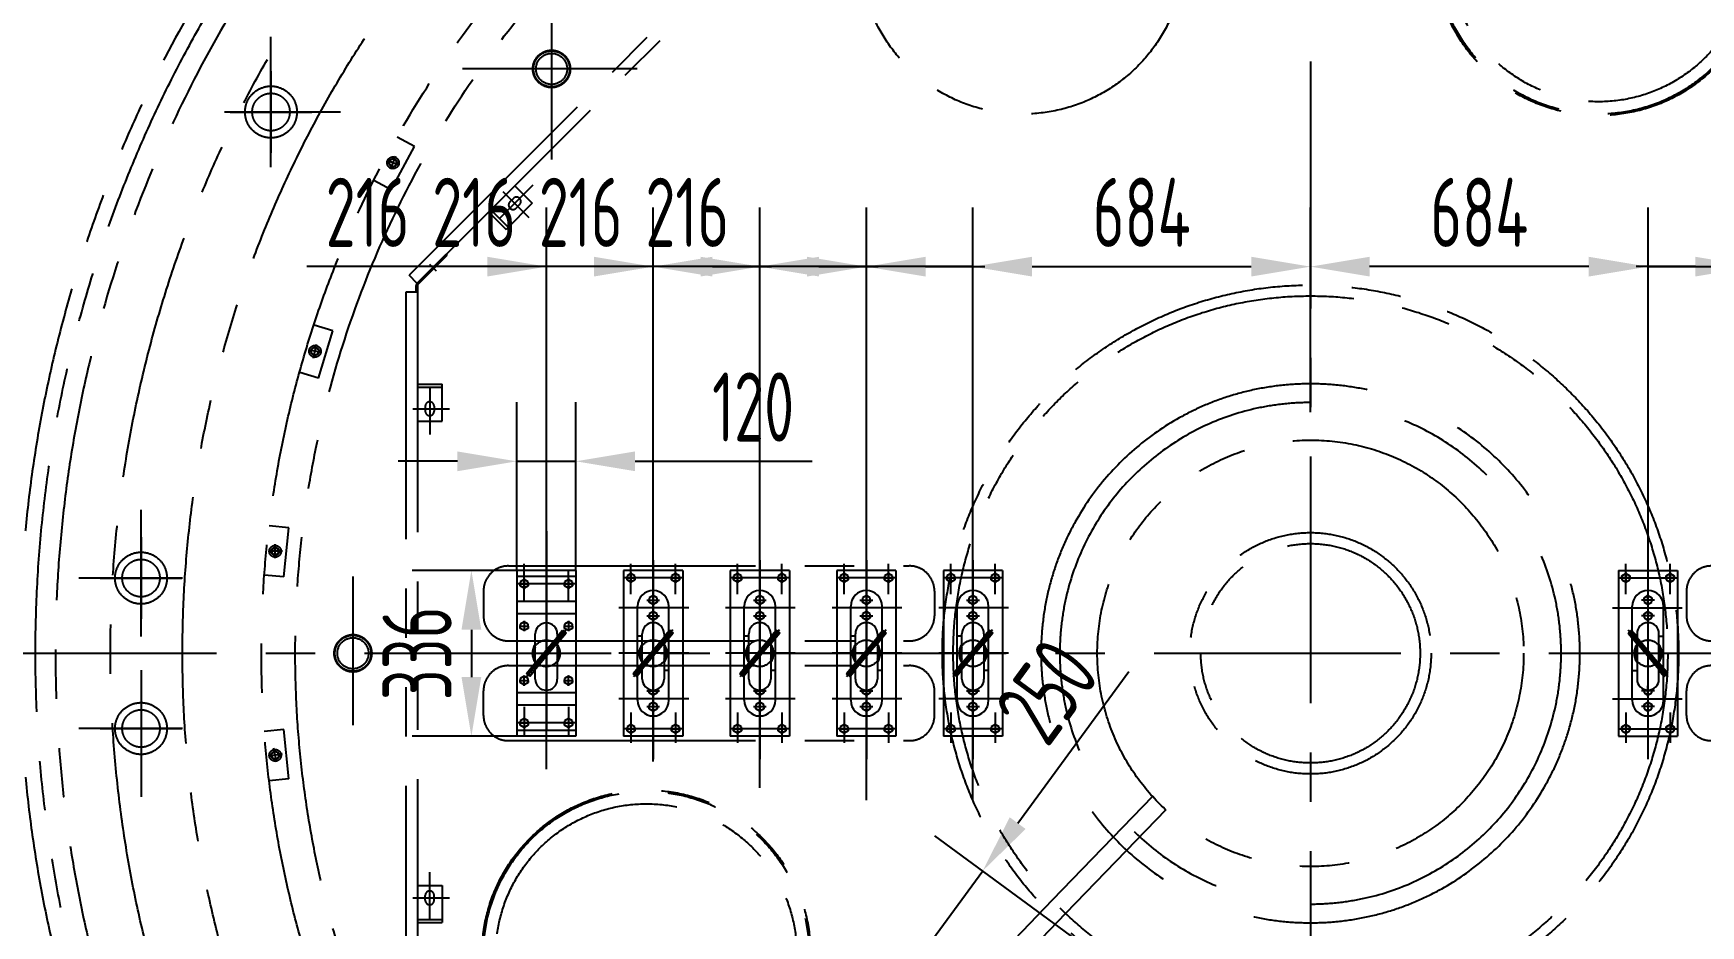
# Model space of a CAD drawing. Header units: millimetres. Extents: x 0 to 16800, y -463 to 11880.
# Drawn here: x 4955 to 8334, y 5532 to 7339 of the extents above; entities that cross this region are included whole.
import ezdxf

# ---------------------------------------------------------------- set-up
doc = ezdxf.new("R2010")
doc.units = ezdxf.units.MM
doc.header["$LTSCALE"] = 400
doc.linetypes.add('G', pattern=[2, 1.25, -0.25, 0.25, -0.25])
doc.linetypes.add('K', pattern=[2.5, 1.25, -0.25, 0.25, -0.25, 0.25, -0.25])
for name, color, linetype in [('01', 7, 'Continuous'), ('02', 1, 'Continuous'), ('05', 4, 'G'), ('07', 6, 'K'), ('08', 1, 'Continuous')]:
    doc.layers.add(name, color=color, linetype=linetype)
doc.styles.get("Standard").update_dxf_attribs({"font": 'isocp', "width": 0.707, "bigfont": 'intecad.shx'})
doc.dimstyles.new('INTE', dxfattribs={"dimscale": 40, "dimtxt": 3.5, "dimasz": 3, "dimexe": 3, "dimexo": 0, "dimgap": 1, "dimtad": 1, "dimdec": 1, "dimdsep": 46, "dimtxsty": 'Standard', "dimcen": 0, "dimclrd": 1, "dimclre": 1, "dimclrt": 3, "dimaunit": 1, "dimadec": 0, "dimazin": 0, "dimtfac": 1, "dimtdec": 1, "dimtmove": 0, "dimatfit": 0, "dimfxl": 1, "dimarcsym": 0})

# ---------------------------------------------------------------- blocks, each defined once
blk = doc.blocks.new('fesfewr')
at = {"layer": '05', "color": 142, "linetype": 'G'}
for p, q in [((37758.4, 10020.8), (37758.4, 4346.9)), ((34241.4, 7222), (41306.1, 7222))]:
    blk.add_line(p, q, dxfattribs=at)
at = {"layer": '07', "color": 6, "linetype": 'K'}
for p, q in [((36979.5, 9035.3), (35931.9, 7987.8)), ((37005.5, 9028.8), (35948.2, 7971.5)), ((36220.4, 8554.2), (36220.4, 8222.1)), ((35651.8, 8207.2), (35651.8, 8471)), ((35651.8, 8401.1), (35651.8, 8236)), ((36393.8, 8406), (36040.1, 8406)), ((35792.7, 8318.6), (35557.9, 8318.6)), ((35569.2, 8318.6), (35734.4, 8318.6)), ((35895.6, 8160.9), (35942.8, 8249.1)), ((35942.8, 8249.1), (35907.5, 8268)), ((35912.5, 8210.2), (35886.5, 8221)), ((35894.2, 8222.1), (35891.2, 8214.7)), ((35891.2, 8214.7), (35896, 8208.4)), ((35893.7, 8202.8), (35904.6, 8229.1)), ((35902.2, 8223.1), (35894.2, 8222.1)), ((35907, 8216.8), (35902.2, 8223.1)), ((35904, 8209.4), (35907, 8216.8)), ((35895.6, 8160.9), (35860.4, 8179.8)), ((35896, 8208.4), (35904, 8209.4)), ((36114.4, 8102.4), (36182.8, 8170.8)), ((36121.8, 8157.8), (36174.4, 8105.2)), ((36135.9, 8136.6), (36143, 8143.7)), ((36145.8, 8169.1), (36181.2, 8133.8)), ((36092.8, 8116.1), (36128.1, 8080.7)), ((36097, 8120.3), (36132.4, 8085)), ((36181.2, 8133.8), (36128.1, 8080.7)), ((36148.6, 8123.9), (36155.7, 8131)), ((35947.5, 7971.1), (36006.7, 8030.3)), ((35949.2, 7969.3), (36008.5, 8028.5)), ((35987.1, 7996.2), (35973.9, 8009.4)), ((36006.7, 8030.3), (36008.5, 8028.5)), ((35948.2, 7971.5), (35931.9, 7987.8)), ((35948.4, 7953.4), (35925.3, 7953.4)), ((35925.4, 7953.4), (35925.4, 6472)), ((35945.9, 7953.4), (35945.9, 7967.2)), ((35946.2, 7970.6), (35948.4, 7968.4)), ((35949.2, 7969.3), (35947.4, 7967.5)), ((35948.4, 7967.2), (35948.4, 7973.7)), ((35948.4, 7967.2), (35948.4, 6472)), ((35777.3, 7875.2), (35739, 7886.8)), ((35748.2, 7779.5), (35777.3, 7875.2)), ((35734.9, 7839.2), (35733.4, 7831.4)), ((35742.5, 7841.8), (35734.9, 7839.2)), ((35738.2, 7820.2), (35743.8, 7848.1)), ((35748.5, 7836.5), (35742.5, 7841.8)), ((35755.1, 7831.1), (35727.6, 7836.6)), ((35733.4, 7831.4), (35739.4, 7826.1)), ((35739.4, 7826.1), (35747, 7828.7)), ((35747, 7828.7), (35748.5, 7836.5)), ((35748.2, 7779.5), (35710, 7791.1)), ((35948.4, 7767.5), (35998.4, 7767.5)), ((35948.4, 7761.5), (35998.4, 7761.5)), ((35973.4, 7761.8), (35973.4, 7665.2)), ((35998.4, 7692.5), (35998.4, 7767.5)), ((35939.4, 7717.5), (36013.8, 7717.5)), ((35964.4, 7722.5), (35964.4, 7712.5)), ((35982.4, 7722.5), (35982.4, 7712.5)), ((35948.4, 7692.5), (35998.4, 7692.5)), ((35388.4, 7256), (35388.4, 7512.5)), ((35687.9, 7476.1), (35648.1, 7480)), ((35678.1, 7376.6), (35687.9, 7476.1)), ((35388.4, 7457), (35388.4, 7291.8)), ((35660.3, 7436.6), (35653.4, 7432.6)), ((35660.3, 7414.6), (35660.3, 7443)), ((35667.3, 7432.6), (35660.3, 7436.6)), ((35674.8, 7428.6), (35646.7, 7428.6)), ((35653.4, 7432.6), (35653.4, 7424.6)), ((35653.4, 7424.6), (35660.3, 7420.6)), ((35660.3, 7420.6), (35667.3, 7424.6)), ((35667.3, 7424.6), (35667.3, 7432.6)), ((35472.4, 7374.4), (35262.4, 7374.4)), ((35305.8, 7374.4), (35471, 7374.4)), ((35678.1, 7376.6), (35638.3, 7380.5)), ((35817.9, 7377.5), (35817.9, 7076.1)), ((36133.4, 7399), (36945.4, 7399)), ((36082.4, 7348), (36082.4, 7298)), ((36996.4, 7348), (36996.4, 7298)), ((38520.4, 7348), (38520.4, 7298)), ((36133.4, 7247), (36945.4, 7247)), ((35388.4, 7187.9), (35388.4, 6931.4)), ((35388.4, 7165.1), (35388.4, 6955.3)), ((36133.4, 7197), (36945.4, 7197)), ((36082.4, 7096), (36082.4, 7146)), ((36996.4, 7096), (36996.4, 7146)), ((38520.4, 7096), (38520.4, 7146)), ((35472.4, 7069.6), (35262.4, 7069.6)), ((35305.8, 7069.6), (35471, 7069.6)), ((35678.1, 7067.3), (35638.3, 7063.4)), ((35687.9, 6967.8), (35678.1, 7067.3)), ((35663.1, 7001.6), (35657.5, 7029.5)), ((36133.4, 7045), (36945.4, 7045)), ((35674.5, 7018.1), (35647, 7012.7)), ((35658.8, 7023.2), (35652.8, 7017.9)), ((35652.8, 7017.9), (35654.3, 7010)), ((35654.3, 7010), (35661.9, 7007.5)), ((35666.3, 7020.6), (35658.8, 7023.2)), ((35661.9, 7007.5), (35667.9, 7012.7)), ((35667.9, 7012.7), (35666.3, 7020.6)), ((35687.9, 6967.8), (35648.1, 6963.9)), ((35973.4, 6682.1), (35973.4, 6778.8)), ((35939.4, 6726.5), (36013.8, 6726.5)), ((35948.4, 6751.5), (35998.4, 6751.5)), ((35964.4, 6721.5), (35964.4, 6731.5)), ((35982.4, 6721.5), (35982.4, 6731.5)), ((35998.4, 6751.5), (35998.4, 6676.5)), ((35948.4, 6682.5), (35998.4, 6682.5)), ((35948.4, 6676.5), (35998.4, 6676.5))]:
    blk.add_line(p, q, dxfattribs=at)
for centre, radius in [((37758.4, 7222), 2583.9), ((37758.4, 7222), 2432), ((37758.4, 7222), 2286), ((37758.4, 7222), 2126), ((37758.4, 7222), 2057.4), ((37174.4, 8644.5), 330), ((38342.4, 8644.5), 333), ((38342.4, 8644.5), 330), ((38342.4, 8644.5), 305), ((36220.4, 8406), 38), ((36220.4, 8406), 38), ((36220.4, 8406), 36.5), ((36220.4, 8406), 31.5), ((35651.8, 8318.6), 52.5), ((35651.8, 8318.6), 38), ((35651.8, 8318.6), 38), ((35899.1, 8215.8), 12), ((35899.1, 8215.8), 8), ((37758.4, 7222), 746), ((37758.4, 7222), 724), ((37758.4, 7222), 724), ((35741, 7833.9), 12), ((35741, 7833.9), 8), ((37758.4, 7222), 432), ((35660.3, 7428.6), 12), ((35660.3, 7428.6), 8), ((37758.4, 7222), 244.5), ((37758.4, 7222), 222.2), ((35388.4, 7374.4), 52.5), ((35388.4, 7374.4), 38), ((35388.4, 7374.4), 38), ((35817.9, 7222), 38), ((35817.9, 7222), 36.5), ((35817.9, 7222), 31.5), ((35388.4, 7069.6), 52.5), ((35388.4, 7069.6), 38), ((35388.4, 7069.6), 38), ((35660.3, 7015.3), 12), ((35660.3, 7015.3), 8), ((36412.4, 6612), 333), ((36412.4, 6612), 330), ((36412.4, 6612), 305)]:
    blk.add_circle(centre, radius, dxfattribs=at)
for centre, radius, start, end in [((37758.4, 7222), 2616.2, 97.9098, 262.0902), ((37758.4, 7222), 2543.4, 98.7382, 261.2618), ((37758.4, 7222), 2616.2, 277.9098, 74.9011), ((37758.4, 7222), 2543.4, 278.7382, 81.2618), ((36149.3, 8137.3), 9, 315, 135), ((36142.3, 8130.2), 9, 135, 315), ((35951.4, 7967.2), 5.5, 135, 180), ((35951.4, 7967.2), 3, 135, 180), ((35973.4, 7722.5), 9, 0, 180), ((35973.4, 7712.5), 9, 180, 0), ((36133.4, 7348), 51, 90, 180), ((36945.4, 7348), 51, 0, 90), ((38571.4, 7348), 51, 90, 180), ((36133.4, 7298), 51, 180, 270), ((36945.4, 7298), 51, 270, 0), ((38571.4, 7298), 51, 180, 270), ((36133.4, 7146), 51, 90, 180), ((36945.4, 7146), 51, 0, 90), ((38571.4, 7146), 51, 90, 180), ((36133.4, 7096), 51, 180, 270), ((36945.4, 7096), 51, 270, 0), ((38571.4, 7096), 51, 180, 270), ((35973.4, 6731.5), 9, 0, 180), ((35973.4, 6721.5), 9, 180, 0)]:
    blk.add_arc(centre, radius, start, end, dxfattribs=at)
blk = doc.blocks.new('*D98')
at = {"layer": '08', "color": 1, "lineweight": -2, "ltscale": 2}
for p, q in [((8443.5, 6245.6), (8443.5, 6986.7)), ((8659.5, 6254.5), (8659.5, 6986.7)), ((8323.5, 6866.7), (8203.5, 6866.7)), ((8443.5, 6866.7), (8659.5, 6866.7)), ((8779.5, 6866.7), (9145.3, 6866.7))]:
    blk.add_line(p, q, dxfattribs=at)
at = {"layer": '08', "color": 1, "ltscale": 2}
for points in [[(8323.5, 6886.7), (8323.5, 6846.7), (8443.5, 6866.7)], [(8779.5, 6886.7), (8779.5, 6846.7), (8659.5, 6866.7)]]:
    blk.add_solid(points, dxfattribs=at)
at = {"layer": 'Defpoints', "color": 0, "ltscale": 2}
for p in [(8659.5, 6866.7), (8659.5, 6254.5), (8443.5, 6245.6)]:
    blk.add_point(p, dxfattribs=at)
at = {"layer": '08', "color": 3, "ltscale": 2, "insert": (9022.4, 6976.7), "char_height": 140, "attachment_point": 5}
blk.add_mtext('216', dxfattribs=at)
blk = doc.blocks.new('*D102')
at = {"layer": '08', "color": 1, "lineweight": -2, "ltscale": 2}
for p, q in [((7543.4, 6571.7), (7543.4, 6986.7)), ((8227.5, 6571.7), (8227.5, 6986.7)), ((8107.5, 6866.7), (7663.4, 6866.7))]:
    blk.add_line(p, q, dxfattribs=at)
at = {"layer": '08', "color": 1, "ltscale": 2}
for points in [[(7663.4, 6886.7), (7663.4, 6846.7), (7543.4, 6866.7)], [(8107.5, 6886.7), (8107.5, 6846.7), (8227.5, 6866.7)]]:
    blk.add_solid(points, dxfattribs=at)
at = {"layer": 'Defpoints', "color": 0, "ltscale": 2}
for p in [(7543.4, 6866.7), (7543.4, 6571.7), (8227.5, 6571.7)]:
    blk.add_point(p, dxfattribs=at)
at = {"layer": '08', "color": 3, "ltscale": 2, "insert": (7885.5, 6976.7), "char_height": 140, "attachment_point": 5}
blk.add_mtext('684', dxfattribs=at)
blk = doc.blocks.new('*D104')
at = {"layer": '08', "color": 1, "lineweight": -2, "ltscale": 2}
for p, q in [((6427.4, 5810.5), (6427.4, 6986.7)), ((6643.4, 5785.7), (6643.4, 6986.7)), ((6307.4, 6866.7), (5941.6, 6866.7)), ((6643.4, 6866.7), (6427.4, 6866.7)), ((6763.4, 6866.7), (6883.4, 6866.7))]:
    blk.add_line(p, q, dxfattribs=at)
at = {"layer": '08', "color": 1, "ltscale": 2}
for points in [[(6307.4, 6886.7), (6307.4, 6846.7), (6427.4, 6866.7)], [(6763.4, 6886.7), (6763.4, 6846.7), (6643.4, 6866.7)]]:
    blk.add_solid(points, dxfattribs=at)
at = {"layer": 'Defpoints', "color": 0, "ltscale": 2}
for p in [(6427.4, 6866.7), (6427.4, 5810.5), (6643.4, 5785.7)]:
    blk.add_point(p, dxfattribs=at)
at = {"layer": '08', "color": 3, "ltscale": 2, "insert": (6064.5, 6976.7), "char_height": 140, "attachment_point": 5}
blk.add_mtext('216', dxfattribs=at)
blk = doc.blocks.new('*D107')
at = {"layer": '08', "color": 1, "lineweight": -2, "ltscale": 2}
for p, q in [((6859.4, 6571.7), (6859.4, 6986.7)), ((7543.4, 6571.7), (7543.4, 6986.7)), ((6979.4, 6866.7), (7423.4, 6866.7))]:
    blk.add_line(p, q, dxfattribs=at)
at = {"layer": '08', "color": 1, "ltscale": 2}
for points in [[(6979.4, 6886.7), (6979.4, 6846.7), (6859.4, 6866.7)], [(7423.4, 6886.7), (7423.4, 6846.7), (7543.4, 6866.7)]]:
    blk.add_solid(points, dxfattribs=at)
at = {"layer": 'Defpoints', "color": 0, "ltscale": 2}
for p in [(7543.4, 6866.7), (6859.4, 6571.7), (7543.4, 6571.7)]:
    blk.add_point(p, dxfattribs=at)
at = {"layer": '08', "color": 3, "ltscale": 2, "insert": (7201.4, 6976.7), "char_height": 140, "attachment_point": 5}
blk.add_mtext('684', dxfattribs=at)
blk = doc.blocks.new('*D105')
at = {"layer": '08', "color": 1, "lineweight": -2, "ltscale": 2}
for p, q in [((6211.4, 5864.4), (6211.4, 6986.7)), ((6427.4, 5810.5), (6427.4, 6986.7)), ((6091.4, 6866.7), (5725.6, 6866.7)), ((6427.4, 6866.7), (6211.4, 6866.7)), ((6547.4, 6866.7), (6667.4, 6866.7))]:
    blk.add_line(p, q, dxfattribs=at)
at = {"layer": '08', "color": 1, "ltscale": 2}
for points in [[(6091.4, 6886.7), (6091.4, 6846.7), (6211.4, 6866.7)], [(6547.4, 6886.7), (6547.4, 6846.7), (6427.4, 6866.7)]]:
    blk.add_solid(points, dxfattribs=at)
at = {"layer": 'Defpoints', "color": 0, "ltscale": 2}
for p in [(6211.4, 6866.7), (6211.4, 5864.4), (6427.4, 5810.5)]:
    blk.add_point(p, dxfattribs=at)
at = {"layer": '08', "color": 3, "ltscale": 2, "insert": (5848.5, 6976.7), "char_height": 140, "attachment_point": 5}
blk.add_mtext('216', dxfattribs=at)
blk = doc.blocks.new('*D106')
at = {"layer": '08', "color": 1, "lineweight": -2, "ltscale": 2}
for p, q in [((5995.4, 5848.8), (5995.4, 6986.7)), ((6211.4, 5864.4), (6211.4, 6986.7)), ((5875.4, 6866.7), (5509.6, 6866.7)), ((6211.4, 6866.7), (5995.4, 6866.7)), ((6331.4, 6866.7), (6451.4, 6866.7))]:
    blk.add_line(p, q, dxfattribs=at)
at = {"layer": '08', "color": 1, "ltscale": 2}
for points in [[(5875.4, 6886.7), (5875.4, 6846.7), (5995.4, 6866.7)], [(6331.4, 6886.7), (6331.4, 6846.7), (6211.4, 6866.7)]]:
    blk.add_solid(points, dxfattribs=at)
at = {"layer": 'Defpoints', "color": 0, "ltscale": 2}
for p in [(5995.4, 6866.7), (5995.4, 5848.8), (6211.4, 5864.4)]:
    blk.add_point(p, dxfattribs=at)
at = {"layer": '08', "color": 3, "ltscale": 2, "insert": (5632.5, 6976.7), "char_height": 140, "attachment_point": 5}
blk.add_mtext('216', dxfattribs=at)
blk = doc.blocks.new('*D123')
at = {"layer": '08', "color": 1, "lineweight": -2, "ltscale": 2}
for p, q in [((6950.1, 5739.3), (7175.2, 6046.3)), ((7149.8, 5444.1), (6782.4, 5713.4)), ((6729.2, 5438), (6879.2, 5642.5)), ((6999.8, 5239.6), (6632.4, 5508.9)), ((6658.3, 5341.2), (6587.3, 5244.4))]:
    blk.add_line(p, q, dxfattribs=at)
at = {"layer": '08', "color": 1, "ltscale": 2}
for points in [[(6934, 5751.1), (6966.2, 5727.4), (6879.2, 5642.5)], [(6642.1, 5353), (6674.4, 5329.4), (6729.2, 5438)]]:
    blk.add_solid(points, dxfattribs=at)
at = {"layer": 'Defpoints', "color": 0, "ltscale": 2}
for p in [(6879.2, 5642.5), (7149.8, 5444.1), (6999.8, 5239.6)]:
    blk.add_point(p, dxfattribs=at)
at = {"layer": '08', "color": 3, "ltscale": 2, "insert": (7009.4, 6006.2), "char_height": 140, "attachment_point": 5, "rotation": 53.753}
blk.add_mtext('250', dxfattribs=at)
blk = doc.blocks.new('*D126')
at = {"layer": '08', "color": 1, "lineweight": -2, "ltscale": 2}
for p, q in [((6054.8, 6251.2), (5723, 6251.2)), ((5843, 6131.2), (5843, 6035.2)), ((6054.8, 5915.2), (5723, 5915.2))]:
    blk.add_line(p, q, dxfattribs=at)
at = {"layer": '08', "color": 1, "ltscale": 2}
for points in [[(5823, 6131.2), (5863, 6131.2), (5843, 6251.2)], [(5823, 6035.2), (5863, 6035.2), (5843, 5915.2)]]:
    blk.add_solid(points, dxfattribs=at)
at = {"layer": 'Defpoints', "color": 0, "ltscale": 2}
for p in [(6054.8, 6251.2), (5843, 5915.2), (6054.8, 5915.2)]:
    blk.add_point(p, dxfattribs=at)
at = {"layer": '08', "color": 3, "ltscale": 2, "insert": (5733, 6083.2), "char_height": 140, "attachment_point": 5, "rotation": 90}
blk.add_mtext('336', dxfattribs=at)
blk = doc.blocks.new('*U125')
at = {"layer": '01'}
for p, q in [((0, 8.9), (-8, 4.3)), ((-8, 4.3), (-8, 0)), ((-8, -4.3), (-8, 0)), ((8, 4.3), (0, 8.9)), ((8, 0), (8, 4.3)), ((8, 0), (8, -4.3)), ((0, -8.9), (-8, -4.3)), ((8, -4.3), (0, -8.9))]:
    blk.add_line(p, q, dxfattribs=at)
at = {"layer": '05'}
for p, q in [((-9.9, 0), (9.3, 0)), ((0, -10.7), (0, 10.3))]:
    blk.add_line(p, q, dxfattribs=at)
blk = doc.blocks.new('*D127')
at = {"layer": '08', "color": 1, "lineweight": -2, "ltscale": 2}
for p, q in [((5934.8, 6251.2), (5934.8, 6592.3)), ((6054.8, 6251.2), (6054.8, 6592.3)), ((5814.8, 6472.3), (5694.8, 6472.3)), ((5934.8, 6472.3), (6054.8, 6472.3)), ((6174.8, 6472.3), (6533.3, 6472.3))]:
    blk.add_line(p, q, dxfattribs=at)
at = {"layer": '08', "color": 1, "ltscale": 2}
for points in [[(5814.8, 6492.3), (5814.8, 6452.3), (5934.8, 6472.3)], [(6174.8, 6492.3), (6174.8, 6452.3), (6054.8, 6472.3)]]:
    blk.add_solid(points, dxfattribs=at)
at = {"layer": 'Defpoints', "color": 0, "ltscale": 2}
for p in [(6054.8, 6472.3), (5934.8, 6251.2), (6054.8, 6251.2)]:
    blk.add_point(p, dxfattribs=at)
at = {"layer": '08', "color": 3, "ltscale": 2, "insert": (6414, 6582.3), "char_height": 140, "attachment_point": 5}
blk.add_mtext('120', dxfattribs=at)
blk = doc.blocks.new('*U128')
at = {"layer": '01'}
for p, q in [((0, 8.9), (-8, 4.3)), ((-8, 4.3), (-8, 0)), ((-8, -4.3), (-8, 0)), ((8, 4.3), (0, 8.9)), ((8, 0), (8, 4.3)), ((8, 0), (8, -4.3)), ((0, -8.9), (-8, -4.3)), ((8, -4.3), (0, -8.9))]:
    blk.add_line(p, q, dxfattribs=at)
at = {"layer": '05'}
for p, q in [((-9.9, 0), (9.3, 0)), ((0, -10.7), (0, 10.3))]:
    blk.add_line(p, q, dxfattribs=at)
blk = doc.blocks.new('*D135')
at = {"layer": '08', "color": 1, "lineweight": -2, "ltscale": 2}
for p, q in [((8227.5, 6245.6), (8227.5, 6986.7)), ((8443.5, 6254.5), (8443.5, 6986.7)), ((8107.5, 6866.7), (7987.5, 6866.7)), ((8227.5, 6866.7), (8443.5, 6866.7)), ((8563.5, 6866.7), (8929.3, 6866.7))]:
    blk.add_line(p, q, dxfattribs=at)
at = {"layer": '08', "color": 1, "ltscale": 2}
for points in [[(8107.5, 6886.7), (8107.5, 6846.7), (8227.5, 6866.7)], [(8563.5, 6886.7), (8563.5, 6846.7), (8443.5, 6866.7)]]:
    blk.add_solid(points, dxfattribs=at)
at = {"layer": 'Defpoints', "color": 0, "ltscale": 2}
for p in [(8443.5, 6866.7), (8443.5, 6254.5), (8227.5, 6245.6)]:
    blk.add_point(p, dxfattribs=at)
at = {"layer": '08', "color": 3, "ltscale": 2, "insert": (8806.4, 6976.7), "char_height": 140, "attachment_point": 5}
blk.add_mtext('216', dxfattribs=at)
blk = doc.blocks.new('*D136')
at = {"layer": '08', "color": 1, "lineweight": -2, "ltscale": 2}
for p, q in [((6643.4, 5810.5), (6643.4, 6986.7)), ((6859.4, 5785.7), (6859.4, 6986.7)), ((6523.4, 6866.7), (6157.6, 6866.7)), ((6859.4, 6866.7), (6643.4, 6866.7)), ((6979.4, 6866.7), (7099.4, 6866.7))]:
    blk.add_line(p, q, dxfattribs=at)
at = {"layer": '08', "color": 1, "ltscale": 2}
for points in [[(6523.4, 6886.7), (6523.4, 6846.7), (6643.4, 6866.7)], [(6979.4, 6886.7), (6979.4, 6846.7), (6859.4, 6866.7)]]:
    blk.add_solid(points, dxfattribs=at)
at = {"layer": 'Defpoints', "color": 0, "ltscale": 2}
for p in [(6643.4, 6866.7), (6643.4, 5810.5), (6859.4, 5785.7)]:
    blk.add_point(p, dxfattribs=at)
at = {"layer": '08', "color": 3, "ltscale": 2, "insert": (6280.5, 6976.7), "char_height": 140, "attachment_point": 5}
blk.add_mtext('216', dxfattribs=at)

msp = doc.modelspace()

# ---------------------------------------------------------------- linework, layer by layer
at = {"ltscale": 2}
for p, q in [((6179.68, 6052.87), (6179.68, 6178.57)), ((6243.18, 6128.55), (6243.18, 6178.57)), ((6395.68, 6052.87), (6395.68, 6178.57)), ((6459.18, 6128.55), (6459.18, 6178.57)), ((6611.68, 6052.87), (6611.68, 6178.57)), ((6675.18, 6128.55), (6675.18, 6178.57)), ((6827.68, 6052.87), (6827.68, 6178.57)), ((6891.18, 6128.55), (6891.18, 6178.57)), ((8195.71, 6128.55), (8195.71, 6178.57)), ((8259.21, 6052.87), (8259.21, 6178.57)), ((5972.57, 6061.61), (5972.57, 6122.8)), ((6017.07, 6117.06), (6027.91, 6129.98)), ((6035.19, 6123.88), (6017.07, 6102.28)), ((6017.07, 6122.8), (6017.07, 6114.65)), ((6027.91, 6129.98), (6035.19, 6123.88)), ((6189.18, 6061.78), (6189.18, 6122.97)), ((6233.68, 6117.23), (6244.53, 6130.16)), ((6251.81, 6124.05), (6233.68, 6102.45)), ((6233.68, 6122.97), (6233.68, 6114.82)), ((6244.53, 6130.16), (6251.81, 6124.05)), ((6405.18, 6061.78), (6405.18, 6122.97)), ((6449.68, 6117.23), (6460.53, 6130.16)), ((6467.81, 6124.05), (6449.68, 6102.45)), ((6449.68, 6122.97), (6449.68, 6114.82)), ((6460.53, 6130.16), (6467.81, 6124.05)), ((6621.18, 6061.78), (6621.18, 6122.97)), ((6665.68, 6117.23), (6676.53, 6130.16)), ((6683.81, 6124.05), (6665.68, 6102.45)), ((6665.68, 6122.97), (6665.68, 6114.82)), ((6676.53, 6130.16), (6683.81, 6124.05)), ((6837.18, 6061.78), (6837.18, 6122.97)), ((6881.68, 6117.23), (6892.53, 6130.16)), ((6899.81, 6124.05), (6881.68, 6102.45)), ((6881.68, 6122.97), (6881.68, 6114.82)), ((6892.53, 6130.16), (6899.81, 6124.05)), ((8194.37, 6130.16), (8187.09, 6124.05)), ((8187.09, 6124.05), (8205.21, 6102.45)), ((8205.21, 6117.23), (8194.37, 6130.16)), ((8205.21, 6122.97), (8205.21, 6114.82)), ((8249.71, 6061.78), (8249.71, 6122.97)), ((6017.07, 6104.69), (6017.07, 6030.8)), ((6233.68, 6104.86), (6233.68, 6030.97)), ((6243.18, 5988.07), (6243.18, 6113.77)), ((6449.68, 6104.86), (6449.68, 6030.97)), ((6459.18, 5988.07), (6459.18, 6113.77)), ((6665.68, 6104.86), (6665.68, 6030.97)), ((6675.18, 5988.07), (6675.18, 6113.77)), ((6881.68, 6104.86), (6881.68, 6030.97)), ((6891.18, 5988.07), (6891.18, 6113.77)), ((8195.71, 5988.07), (8195.71, 6113.77)), ((8205.21, 6104.86), (8205.21, 6030.97)), ((5954.44, 6042.42), (5972.57, 6064.02)), ((5972.57, 6049.24), (5961.72, 6036.32)), ((5972.57, 6030.8), (5972.57, 6051.66)), ((6171.06, 6042.6), (6189.18, 6064.2)), ((6189.18, 6049.42), (6178.33, 6036.49)), ((6189.18, 6030.97), (6189.18, 6051.83)), ((6387.06, 6042.6), (6405.18, 6064.2)), ((6405.18, 6049.42), (6394.33, 6036.49)), ((6405.18, 6030.97), (6405.18, 6051.83)), ((6603.06, 6042.6), (6621.18, 6064.2)), ((6621.18, 6049.42), (6610.33, 6036.49)), ((6621.18, 6030.97), (6621.18, 6051.83)), ((6819.06, 6042.6), (6837.18, 6064.2)), ((6837.18, 6049.42), (6826.33, 6036.49)), ((6837.18, 6030.97), (6837.18, 6051.83)), ((8267.84, 6042.6), (8249.71, 6064.2)), ((8249.71, 6030.97), (8249.71, 6051.83)), ((8249.71, 6049.42), (8260.56, 6036.49)), ((5961.72, 6036.32), (5954.44, 6042.42)), ((6178.33, 6036.49), (6171.06, 6042.6)), ((6179.68, 5988.07), (6179.68, 6038.1)), ((6394.33, 6036.49), (6387.06, 6042.6)), ((6395.68, 5988.07), (6395.68, 6038.1)), ((6610.33, 6036.49), (6603.06, 6042.6)), ((6611.68, 5988.07), (6611.68, 6038.1)), ((6826.33, 6036.49), (6819.06, 6042.6)), ((6827.68, 5988.07), (6827.68, 6038.1)), ((8259.21, 5988.07), (8259.21, 6038.1)), ((8260.56, 6036.49), (8267.84, 6042.6))]:
    msp.add_line(p, q, dxfattribs=at)
for centre, radius, start, end in [((6211.43, 6178.57), 31.75, 0, 180), ((6427.43, 6178.57), 31.75, 0, 180), ((6643.43, 6178.57), 31.75, 0, 180), ((6859.43, 6178.57), 31.75, 0, 180), ((8227.46, 6178.57), 31.75, 0, 180), ((5994.82, 6122.8), 22.25, 0, 180), ((6211.43, 6122.97), 22.25, 0, 180), ((6427.43, 6122.97), 22.25, 0, 180), ((6643.43, 6122.97), 22.25, 0, 180), ((6859.43, 6122.97), 22.25, 0, 180), ((8227.46, 6122.97), 22.25, 0, 180), ((5994.82, 6030.8), 22.25, 180, 0), ((6211.43, 6030.97), 22.25, 180, 0), ((6427.43, 6030.97), 22.25, 180, 0), ((6643.43, 6030.97), 22.25, 180, 0), ((6859.43, 6030.97), 22.25, 180, 0), ((8227.46, 6030.97), 22.25, 180, 0), ((6211.43, 5988.07), 31.75, 180, 0), ((6427.43, 5988.07), 31.75, 180, 0), ((6643.43, 5988.07), 31.75, 180, 0), ((6859.43, 5988.07), 31.75, 180, 0), ((8227.46, 5988.07), 31.75, 180, 0)]:
    msp.add_arc(centre, radius, start, end, dxfattribs=at)
at = {"layer": '01', "color": 7, "linetype": 'Continuous', "ltscale": 2}
for p, q in [((5934.82, 6251.15), (5934.82, 5915.15)), ((6054.82, 6251.15), (6054.82, 5915.15)), ((6151.43, 6251.32), (6151.43, 5915.32)), ((6271.43, 6251.32), (6271.43, 5915.32)), ((6367.43, 6251.32), (6367.43, 5915.32)), ((6487.43, 6251.32), (6487.43, 5915.32)), ((6583.43, 6251.32), (6583.43, 5915.32)), ((6703.43, 6251.32), (6703.43, 5915.32)), ((6799.43, 6251.32), (6799.43, 5915.32)), ((6919.43, 6251.32), (6919.43, 5915.32)), ((8167.46, 6251.32), (8167.46, 5915.32)), ((8287.46, 6251.32), (8287.46, 5915.32)), ((6054.82, 6163.15), (5934.82, 6163.15)), ((5955.63, 6041.43), (6029.1, 6128.99)), ((5960.53, 6037.31), (6034, 6124.87)), ((6172.24, 6041.6), (6245.72, 6129.16)), ((6177.15, 6037.49), (6250.62, 6125.05)), ((6189.18, 6118.22), (6179.68, 6118.22)), ((6388.24, 6041.6), (6461.72, 6129.16)), ((6393.15, 6037.49), (6466.62, 6125.05)), ((6405.18, 6118.22), (6395.68, 6118.22)), ((6604.24, 6041.6), (6677.72, 6129.16)), ((6609.15, 6037.49), (6682.62, 6125.05)), ((6621.18, 6118.22), (6611.68, 6118.22)), ((6820.24, 6041.6), (6893.72, 6129.16)), ((6825.15, 6037.49), (6898.62, 6125.05)), ((6837.18, 6118.22), (6827.68, 6118.22)), ((8261.75, 6037.49), (8188.28, 6125.05)), ((8266.65, 6041.6), (8193.18, 6129.16)), ((8249.71, 6118.22), (8259.21, 6118.22)), ((6017.07, 6115.42), (5972.57, 6062.39)), ((6017.07, 6103.91), (5972.57, 6050.88)), ((6233.68, 6115.6), (6189.18, 6062.56)), ((6233.68, 6104.08), (6189.18, 6051.05)), ((6449.68, 6115.6), (6405.18, 6062.56)), ((6449.68, 6104.08), (6405.18, 6051.05)), ((6665.68, 6115.6), (6621.18, 6062.56)), ((6665.68, 6104.08), (6621.18, 6051.05)), ((6881.68, 6115.6), (6837.18, 6062.56)), ((6881.68, 6104.08), (6837.18, 6051.05)), ((8205.21, 6115.6), (8249.71, 6062.56)), ((8205.21, 6104.08), (8249.71, 6051.05)), ((6243.18, 6048.42), (6233.68, 6048.42)), ((6459.18, 6048.42), (6449.68, 6048.42)), ((6675.18, 6048.42), (6665.68, 6048.42)), ((6891.18, 6048.42), (6881.68, 6048.42)), ((8195.71, 6048.42), (8205.21, 6048.42)), ((6054.82, 6003.15), (5934.82, 6003.15))]:
    msp.add_line(p, q, dxfattribs=at)
at = {"layer": '01', "ltscale": 2}
for p, q in [((6054.82, 6251.15), (5934.82, 6251.15)), ((6271.43, 6251.32), (6151.43, 6251.32)), ((6487.43, 6251.32), (6367.43, 6251.32)), ((6703.43, 6251.32), (6583.43, 6251.32)), ((6919.43, 6251.32), (6799.43, 6251.32)), ((8167.46, 6251.32), (8287.46, 6251.32)), ((6054.82, 6239.15), (5934.82, 6239.15)), ((6054.82, 6188.15), (5934.82, 6188.15)), ((6203.43, 6010.21), (6203.43, 6007.32)), ((6203.43, 6003.06), (6203.43, 6007.32)), ((6211.43, 5998.44), (6203.43, 6003.06)), ((6219.43, 6003.06), (6211.43, 5998.44)), ((6219.43, 6007.32), (6219.43, 6010.21)), ((6219.43, 6007.32), (6219.43, 6003.06)), ((6419.43, 6010.21), (6419.43, 6007.32)), ((6419.43, 6003.06), (6419.43, 6007.32)), ((6427.43, 5998.44), (6419.43, 6003.06)), ((6435.43, 6003.06), (6427.43, 5998.44)), ((6435.43, 6007.32), (6435.43, 6010.21)), ((6435.43, 6007.32), (6435.43, 6003.06)), ((6635.43, 6010.21), (6635.43, 6007.32)), ((6635.43, 6003.06), (6635.43, 6007.32)), ((6643.43, 5998.44), (6635.43, 6003.06)), ((6651.43, 6003.06), (6643.43, 5998.44)), ((6651.43, 6007.32), (6651.43, 6010.21)), ((6651.43, 6007.32), (6651.43, 6003.06)), ((6851.43, 6010.21), (6851.43, 6007.32)), ((6851.43, 6003.06), (6851.43, 6007.32)), ((6859.43, 5998.44), (6851.43, 6003.06)), ((6867.43, 6003.06), (6859.43, 5998.44)), ((6867.43, 6007.32), (6867.43, 6010.21)), ((6867.43, 6007.32), (6867.43, 6003.06)), ((8219.46, 6007.32), (8219.46, 6010.21)), ((8219.46, 6007.32), (8219.46, 6003.06)), ((8219.46, 6003.06), (8227.46, 5998.44)), ((8227.46, 5998.44), (8235.46, 6003.06)), ((8235.46, 6010.21), (8235.46, 6007.32)), ((8235.46, 6003.06), (8235.46, 6007.32)), ((6054.82, 5978.15), (5934.82, 5978.15)), ((6054.82, 5927.15), (5934.82, 5927.15)), ((6054.82, 5915.15), (5934.82, 5915.15)), ((6271.43, 5915.32), (6151.43, 5915.32)), ((6487.43, 5915.32), (6367.43, 5915.32)), ((6703.43, 5915.32), (6583.43, 5915.32)), ((6919.43, 5915.32), (6799.43, 5915.32)), ((8167.46, 5915.32), (8287.46, 5915.32))]:
    msp.add_line(p, q, dxfattribs=at)
at = {"layer": '01', "color": 7, "linetype": 'Continuous', "ltscale": 2}
for centre, radius, start, end in [((5994.82, 6083.15), 28.5, 141.32487, 218.67513), ((5994.82, 6083.15), 25.5, 150.75622, 209.24378), ((5994.82, 6083.15), 28.5, 321.32487, 38.67513), ((5994.82, 6083.15), 25.5, 330.75622, 29.24378), ((6211.43, 6083.32), 28.5, 141.32487, 218.67513), ((6211.43, 6083.32), 25.5, 150.75622, 209.24378), ((6211.43, 6083.32), 28.5, 321.32487, 38.67513), ((6211.43, 6083.32), 25.5, 330.75622, 29.24378), ((6427.43, 6083.32), 28.5, 141.32487, 218.67513), ((6427.43, 6083.32), 25.5, 150.75622, 209.24378), ((6427.43, 6083.32), 28.5, 321.32487, 38.67513), ((6427.43, 6083.32), 25.5, 330.75622, 29.24378), ((6643.43, 6083.32), 28.5, 141.32487, 218.67513), ((6643.43, 6083.32), 25.5, 150.75622, 209.24378), ((6643.43, 6083.32), 28.5, 321.32487, 38.67513), ((6643.43, 6083.32), 25.5, 330.75622, 29.24378), ((6859.43, 6083.32), 28.5, 141.32487, 218.67513), ((6859.43, 6083.32), 25.5, 150.75622, 209.24378), ((6859.43, 6083.32), 28.5, 321.32487, 38.67513), ((6859.43, 6083.32), 25.5, 330.75622, 29.24378), ((8227.46, 6083.32), 28.5, 141.32487, 218.67513), ((8227.46, 6083.32), 25.5, 150.75622, 209.24378), ((8227.46, 6083.32), 28.5, 321.32487, 38.67513), ((8227.46, 6083.32), 25.5, 330.75622, 29.24378)]:
    msp.add_arc(centre, radius, start, end, dxfattribs=at)
at = {"layer": '05', "color": 4, "linetype": 'G', "ltscale": 2}
for p, q in [((5995.43, 6330.67), (5995.43, 5927.79)), ((6034.77, 6130.76), (5954.87, 6035.54)), ((6251.38, 6130.93), (6171.48, 6035.71)), ((6467.38, 6130.93), (6387.48, 6035.71)), ((6683.38, 6130.93), (6603.48, 6035.71)), ((6899.38, 6130.93), (6819.48, 6035.71)), ((8187.51, 6130.93), (8267.41, 6035.71)), ((6283.34, 6083.32), (6142.05, 6083.32)), ((6499.34, 6083.32), (6358.05, 6083.32)), ((6715.34, 6083.32), (6574.05, 6083.32)), ((6931.34, 6083.32), (6790.05, 6083.32)), ((8155.56, 6083.32), (8296.84, 6083.32))]:
    msp.add_line(p, q, dxfattribs=at)
at = {"layer": '05', "color": 142, "linetype": 'G', "ltscale": 2}
for p, q in [((5949.82, 6191.15), (5949.82, 6264.5)), ((6039.82, 6191.15), (6039.82, 6252.5)), ((6166.43, 6203.32), (6166.43, 6264.67)), ((6256.43, 6203.32), (6256.43, 6264.67)), ((6382.43, 6203.32), (6382.43, 6264.67)), ((6472.43, 6203.32), (6472.43, 6264.67)), ((6598.43, 6203.32), (6598.43, 6264.67)), ((6688.43, 6203.32), (6688.43, 6264.67)), ((6814.43, 6203.32), (6814.43, 6264.67)), ((6904.43, 6203.32), (6904.43, 6264.67)), ((8182.46, 6203.32), (8182.46, 6264.67)), ((8272.46, 6203.32), (8272.46, 6264.67)), ((6054.82, 6224.15), (5934.82, 6224.15)), ((6271.43, 6236.32), (6151.43, 6236.32)), ((6487.43, 6236.32), (6367.43, 6236.32)), ((6703.43, 6236.32), (6583.43, 6236.32)), ((6919.43, 6236.32), (6799.43, 6236.32)), ((8167.46, 6236.32), (8287.46, 6236.32)), ((6283.34, 6175.32), (6142.05, 6175.32)), ((6499.34, 6175.32), (6358.05, 6175.32)), ((6715.34, 6175.32), (6574.05, 6175.32)), ((6931.34, 6175.32), (6790.05, 6175.32)), ((8155.56, 6175.32), (8296.84, 6175.32)), ((6061.01, 6083.15), (5930.28, 6083.15)), ((6283.34, 5991.32), (6142.05, 5991.32)), ((6499.34, 5991.32), (6358.05, 5991.32)), ((6715.34, 5991.32), (6574.05, 5991.32)), ((6931.34, 5991.32), (6790.05, 5991.32)), ((8155.56, 5991.32), (8296.84, 5991.32)), ((5949.82, 5975.15), (5949.82, 5913.8)), ((6039.82, 5975.15), (6039.82, 5913.8)), ((6256.43, 5963.32), (6256.43, 5901.97)), ((6472.43, 5963.32), (6472.43, 5901.97)), ((6688.43, 5963.32), (6688.43, 5901.97)), ((6904.43, 5963.32), (6904.43, 5901.97)), ((8182.46, 5963.32), (8182.46, 5901.97)), ((6054.82, 5942.15), (5934.82, 5942.15)), ((6271.43, 5930.32), (6151.43, 5930.32)), ((6487.43, 5930.32), (6367.43, 5930.32)), ((6703.43, 5930.32), (6583.43, 5930.32)), ((6919.43, 5930.32), (6799.43, 5930.32)), ((8167.46, 5930.32), (8287.46, 5930.32))]:
    msp.add_line(p, q, dxfattribs=at)
at = {"layer": '05', "ltscale": 2}
for p, q in [((6211.43, 6271.78), (6211.43, 5868.9)), ((6427.43, 6271.78), (6427.43, 5868.9)), ((6643.43, 6271.78), (6643.43, 5868.9)), ((6859.43, 6271.78), (6859.43, 5868.9)), ((8227.46, 6271.78), (8227.46, 5868.9)), ((5949.82, 6191.15), (5949.82, 6227.15)), ((6198.43, 6191.32), (6224.43, 6191.32)), ((6414.43, 6191.32), (6440.43, 6191.32)), ((6630.43, 6191.32), (6656.43, 6191.32)), ((6846.43, 6191.32), (6872.43, 6191.32)), ((8240.46, 6191.32), (8214.46, 6191.32)), ((6198.43, 6159.32), (6224.43, 6159.32)), ((6414.43, 6159.32), (6440.43, 6159.32)), ((6630.43, 6159.32), (6656.43, 6159.32)), ((6846.43, 6159.32), (6872.43, 6159.32)), ((8240.46, 6159.32), (8214.46, 6159.32)), ((6211.43, 5996.62), (6211.43, 6017.62)), ((6427.43, 5996.62), (6427.43, 6017.62)), ((6643.43, 5996.62), (6643.43, 6017.62)), ((6859.43, 5996.62), (6859.43, 6017.62)), ((8227.46, 5996.62), (8227.46, 6017.62)), ((6198.43, 6007.32), (6224.43, 6007.32)), ((6201.57, 6007.32), (6220.78, 6007.32)), ((6414.43, 6007.32), (6440.43, 6007.32)), ((6417.57, 6007.32), (6436.78, 6007.32)), ((6630.43, 6007.32), (6656.43, 6007.32)), ((6633.57, 6007.32), (6652.78, 6007.32)), ((6846.43, 6007.32), (6872.43, 6007.32)), ((6849.57, 6007.32), (6868.78, 6007.32)), ((8240.46, 6007.32), (8214.46, 6007.32)), ((8237.32, 6007.32), (8218.12, 6007.32)), ((5949.82, 5975.15), (5949.82, 5939.15)), ((6166.43, 5963.32), (6166.43, 5901.97)), ((6198.43, 5975.32), (6224.43, 5975.32)), ((6382.43, 5963.32), (6382.43, 5901.97)), ((6414.43, 5975.32), (6440.43, 5975.32)), ((6598.43, 5963.32), (6598.43, 5901.97)), ((6630.43, 5975.32), (6656.43, 5975.32)), ((6814.43, 5963.32), (6814.43, 5901.97)), ((6846.43, 5975.32), (6872.43, 5975.32)), ((8240.46, 5975.32), (8214.46, 5975.32)), ((8272.46, 5963.32), (8272.46, 5901.97))]:
    msp.add_line(p, q, dxfattribs=at)
at = {"layer": '05', "color": 142, "linetype": 'G', "ltscale": 2}
for centre in [(5994.82, 6083.15), (6211.43, 6083.32), (6427.43, 6083.32), (6643.43, 6083.32), (6859.43, 6083.32), (8227.46, 6083.32)]:
    msp.add_circle(centre, 27, dxfattribs=at)
at = {"layer": '07', "color": 6, "linetype": 'K', "ltscale": 2}
for p, q in [((7223.3, 5793.27), (7020.16, 5582.97)), ((7250.04, 5766.25), (7047.14, 5556.2)), ((7020.16, 5582.97), (5379.24, 3884.21)), ((7020.15, 5582.95), (5379.24, 3884.21)), ((7047.14, 5556.2), (5403.21, 3854.32)), ((7047.14, 5556.2), (5403.21, 3854.32))]:
    msp.add_line(p, q, dxfattribs=at)
for radius, start, end in [(546, 90, 270), (546, 270, 90), (508, 90, 270), (508, 270, 90)]:
    msp.add_arc((7543.45, 6083.32), radius, start, end, dxfattribs=at)

# ---------------------------------------------------------------- block references
at = {"ltscale": 2}
msp.add_blockref('fesfewr', (-30214.92, -1138.65), dxfattribs=at)
at = {"layer": '02', "ltscale": 2, "xscale": -1, "rotation": 180}
for name, p in [('*U125', (5949.82, 6224.15)), ('*U125', (6039.82, 6224.15)), ('*U128', (6166.43, 6236.32)), ('*U128', (6256.43, 6236.32)), ('*U128', (6382.43, 6236.32)), ('*U128', (6472.43, 6236.32)), ('*U128', (6598.43, 6236.32)), ('*U128', (6688.43, 6236.32)), ('*U128', (6814.43, 6236.32)), ('*U128', (6904.43, 6236.32)), ('*U128', (6211.43, 6159.32)), ('*U128', (6427.43, 6159.32)), ('*U128', (6643.43, 6159.32)), ('*U128', (6859.43, 6159.32)), ('*U125', (5949.82, 6138.15)), ('*U125', (6039.82, 6138.15)), ('*U128', (6211.43, 5975.32)), ('*U128', (6427.43, 5975.32)), ('*U128', (6643.43, 5975.32)), ('*U128', (6859.43, 5975.32)), ('*U125', (5949.82, 5942.15)), ('*U125', (6039.82, 5942.15)), ('*U128', (6166.43, 5930.32)), ('*U128', (6256.43, 5930.32)), ('*U128', (6382.43, 5930.32)), ('*U128', (6472.43, 5930.32)), ('*U128', (6598.43, 5930.32)), ('*U128', (6688.43, 5930.32)), ('*U128', (6814.43, 5930.32)), ('*U128', (6904.43, 5930.32))]:
    msp.add_blockref(name, p, dxfattribs=at)
at = {"layer": '02', "ltscale": 2, "rotation": 180}
for p in [(8182.46, 6236.32), (8272.46, 6236.32), (8227.46, 6159.32), (8227.46, 5975.32), (8182.46, 5930.32), (8272.46, 5930.32)]:
    msp.add_blockref('*U128', p, dxfattribs=at)
at = {"layer": '02', "ltscale": 2}
for name, p in [('*U128', (6211.43, 6191.32)), ('*U128', (6427.43, 6191.32)), ('*U128', (6643.43, 6191.32)), ('*U128', (6859.43, 6191.32)), ('*U125', (5949.82, 6028.15)), ('*U125', (6039.82, 6028.15))]:
    msp.add_blockref(name, p, dxfattribs=at)
at = {"layer": '02', "ltscale": 2, "xscale": -1}
msp.add_blockref('*U128', (8227.46, 6191.32), dxfattribs=at)

# ---------------------------------------------------------------- dimensions: what is measured, and where the dimension line sits
at = {"layer": '08', "ltscale": 2}
for base, p1, p2, angle, picture, middle in [((5995.43, 6866.66), (6211.43, 5864.41), (5995.43, 5848.78), 180, '*D106', (5632.54, 6976.68)), ((6211.43, 6866.66), (6427.43, 5810.53), (6211.43, 5864.41), 180, '*D105', (5848.54, 6976.68)), ((6427.43, 6866.66), (6643.43, 5785.66), (6427.43, 5810.53), 180, '*D104', (6064.54, 6976.68)), ((6643.43, 6866.66), (6859.43, 5785.66), (6643.43, 5810.53), 180, '*D136', (6280.54, 6976.68)), ((7543.45, 6866.66), (6859.43, 6571.72), (7543.45, 6571.72), 180, '*D107', (7201.44, 6976.66)), ((5843.01, 5915.15), (6054.82, 6251.15), (6054.82, 5915.15), 90, '*D126', (5733.01, 6083.15))]:
    dim = msp.add_linear_dim(base=base, p1=p1, p2=p2, angle=angle, dimstyle='INTE', dxfattribs=at)
    dim.commit()
    dim.dimension.update_dxf_attribs({"geometry": picture, "text_midpoint": middle})
for base, p1, p2, picture, middle in [((7543.45, 6866.66), (8227.46, 6571.72), (7543.45, 6571.72), '*D102', (7885.45, 6976.66)), ((8443.46, 6866.66), (8227.46, 6245.57), (8443.46, 6254.48), '*D135', (8806.36, 6976.68)), ((8659.46, 6866.66), (8443.46, 6245.57), (8659.46, 6254.48), '*D98', (9022.36, 6976.68))]:
    dim = msp.add_linear_dim(base=base, p1=p1, p2=p2, dimstyle='INTE', dxfattribs=at)
    dim.commit()
    dim.dimension.update_dxf_attribs({"geometry": picture, "text_midpoint": middle})
dim = msp.add_linear_dim(base=(6054.82, 6472.25), p1=(5934.82, 6251.15), p2=(6054.82, 6251.15), dimstyle='INTE', dxfattribs=at)
dim.commit()
dim.dimension.update_dxf_attribs({"geometry": '*D127', "text_midpoint": (6414.04, 6472.25), "dimtype": 160})
dim = msp.add_aligned_dim(p1=(6999.84, 5239.57), p2=(7149.78, 5444.09), distance=335.55, text='250', dimstyle='INTE', dxfattribs=at)
dim.commit()
dim.dimension.update_dxf_attribs({"geometry": '*D123', "text_midpoint": (7009.43, 6006.24)})

doc.saveas('drawing.dxf')
